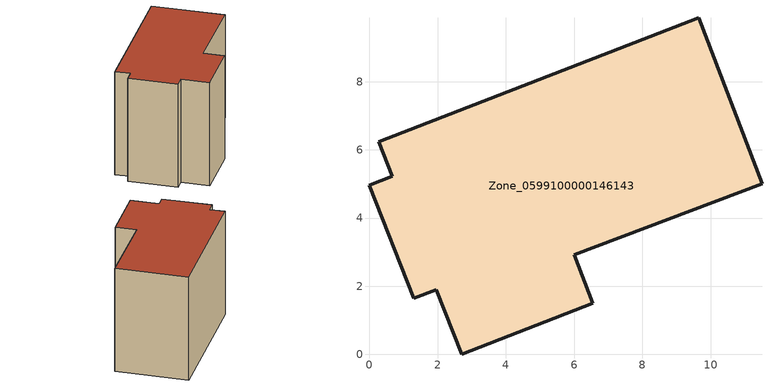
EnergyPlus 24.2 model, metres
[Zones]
Zone_0599100000146143
 floor ground (C_G): 6.01,2.92 6.55,1.5 2.7,0 1.96,1.9 1.3,1.64 0,4.96 0.67,5.22 0.27,6.24 9.65,9.88 11.51,5.01 z2.08
 wall outside (C_F): 0,4.96 1.3,1.64 1.96,1.9 2.7,0 6.55,1.5 6.01,2.92 11.51,5.01 9.65,9.88 0.27,6.24 0.67,5.22 0,4.96 z2.08:9.99
 roof outside (C_R): 9.65,9.88 0.27,6.24 0.67,5.22 0,4.96 1.3,1.64 1.96,1.9 2.7,0 6.55,1.5 6.01,2.92 11.51,5.01 z9.99
[BUILDING]
Pand.0599100000146143: North Axis=0; Terrain=City; Loads Convergence Tolerance Value=0.04; Temperature Convergence Tolerance Value=0.4; Solar Distribution=FullExterior; Maximum Number of Warmup Days=25; Minimum Number of Warmup Days=1
[Site:Location]
Rotterdam.The.Hague.AP_ZH_NLD Design_Conditions: Latitude=51.96; Longitude=4.45; Time Zone=1; Elevation=-4.5
[SITE:GROUNDTEMPERATURE:BUILDINGSURFACE]
18, 18, 18, 18, 18, 18, 18, 18, 18, 18, 18, 18
[MATERIAL] Thermal Absorptance=0.9; Solar Absorptance=0.7; Visible Absorptance=0.7
Name | Roughness | Thickness | Conductivity | Density | Specific Heat
G.TI.1946 | MediumSmooth | 0.15 | 1 | 540 | 1210
F.TI.1946 | Rough | 0.3 | 0.857143 | 1920 | 840
R.TI.1946 | MediumRough | 0.2 | 0.1 | 1500 | 1000
[CONSTRUCTION]
C_G: G.TI.1946
C_F: F.TI.1946
C_R: R.TI.1946
[ZONE]
Zone_0599100000146143: Type=1; Multiplier=1; Ceiling Height=Autocalculate; Volume=Autocalculate; Floor Area=autocalculate; Part of Total Floor Area=Yes
[ZONEINFILTRATION:DESIGNFLOWRATE]
Infil_Zone_0599100000146143: Zone or ZoneList or Space or SpaceList=Zone_0599100000146143; Schedule=AlwaysOn; Design Flow Rate Calculation Method=Flow/Area; Flow Rate per Floor Area=0.003; Constant Term Coefficient=1; Temperature Term Coefficient=0; Velocity Term Coefficient=0; Velocity Squared Term Coefficient=0
[HVACTEMPLATE:ZONE:IDEALLOADSAIRSYSTEM]
Zone_0599100000146143: Maximum Heating Supply Air Temperature=50; Minimum Cooling Supply Air Temperature=13; Maximum Heating Supply Air Humidity Ratio=0.0156; Minimum Cooling Supply Air Humidity Ratio=0.0077; Heating Limit=NoLimit; Cooling Limit=NoLimit; Dehumidification Control Type=ConstantSensibleHeatRatio; Cooling Sensible Heat Ratio=0.7; Dehumidification Setpoint=60; Humidification Control Type=None; Humidification Setpoint=30; Outdoor Air Method=None; Outdoor Air Flow Rate per Person=0.00944; Outdoor Air Flow Rate per Zone Floor Area=0; Outdoor Air Flow Rate per Zone=0; Demand Controlled Ventilation Type=None; Outdoor Air Economizer Type=NoEconomizer; Heat Recovery Type=None; Sensible Heat Recovery Effectiveness=0.7; Latent Heat Recovery Effectiveness=0.65
[ZONECONTROL:THERMOSTAT]
ThermostatControl_Zone_0599100000146143: Zone or ZoneList=Zone_0599100000146143; Control Type Schedule=DualSetpointControlType; Control 1=Thermostat_Zone_0599100000146143; Temperature Difference Between Cutout And Setpoint=0
[THERMOSTATSETPOINT:DUALSETPOINT]
Thermostat_Zone_0599100000146143: Heating Setpoint Temperature Schedule=HeatingSetpoint_Zone_0599100000146143; Cooling Setpoint Temperature Schedule=CoolingSetpoint_Zone_0599100000146143
[SCHEDULE:COMPACT]
HeatingSetpoint_Zone_0599100000146143: Through: 12/31, For: AllDays, Until: 24:00, 21
CoolingSetpoint_Zone_0599100000146143: Through: 12/31, For: AllDays, Until: 24:00, 24
DualSetpointControlType: Through: 12/31, For: AllDays, Until: 24:00, 4
AlwaysOn: Through: 12/31, For: AllDays, Until: 24:00, 1
